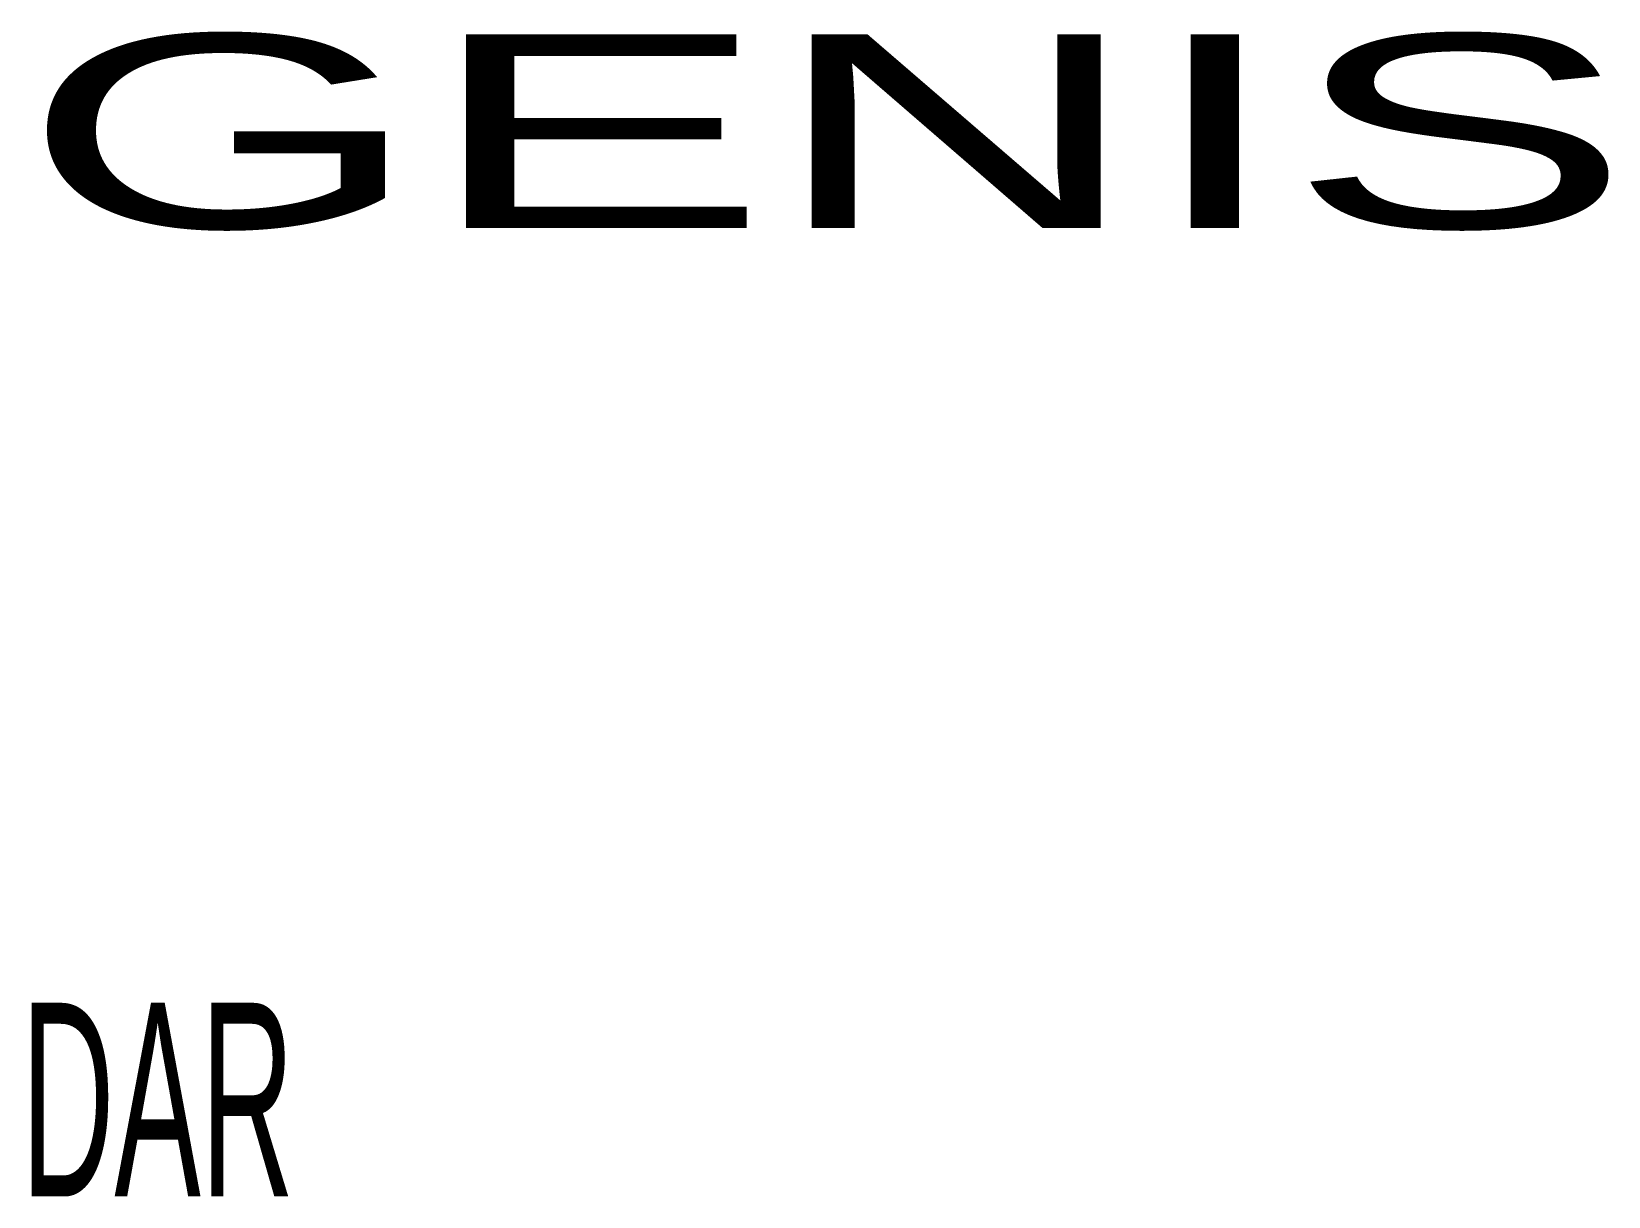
# Model space of a CAD drawing. Extents: x 10.2 to 42.8, y 10 to 34.1.
import ezdxf

# ---------------------------------------------------------------- set-up
doc = ezdxf.new("R2010")
doc.units = 0

# ---------------------------------------------------------------- blocks, each defined once
blk = doc.blocks.new('TAGGED')
blk.add_attdef('KOD', (0, 0), '', height=4)

msp = doc.modelspace()

# ---------------------------------------------------------------- block references
at = {"layer": 'NARROW_LAYER'}
ref = msp.add_blockref('TAGGED', (10, 10), dxfattribs=at)
ref.add_attrib('KOD', 'DAR', (10, 10), dxfattribs={"layer": 'ATTR_LAYER', "height": 4, "width": 0.5})
at = {"layer": 'WIDE_LAYER'}
ref = msp.add_blockref('TAGGED', (10, 30), dxfattribs=at)
ref.add_attrib('KOD', 'GENIS', (10, 30), dxfattribs={"layer": 'ATTR_LAYER', "height": 4, "width": 2})

doc.saveas('drawing.dxf')
